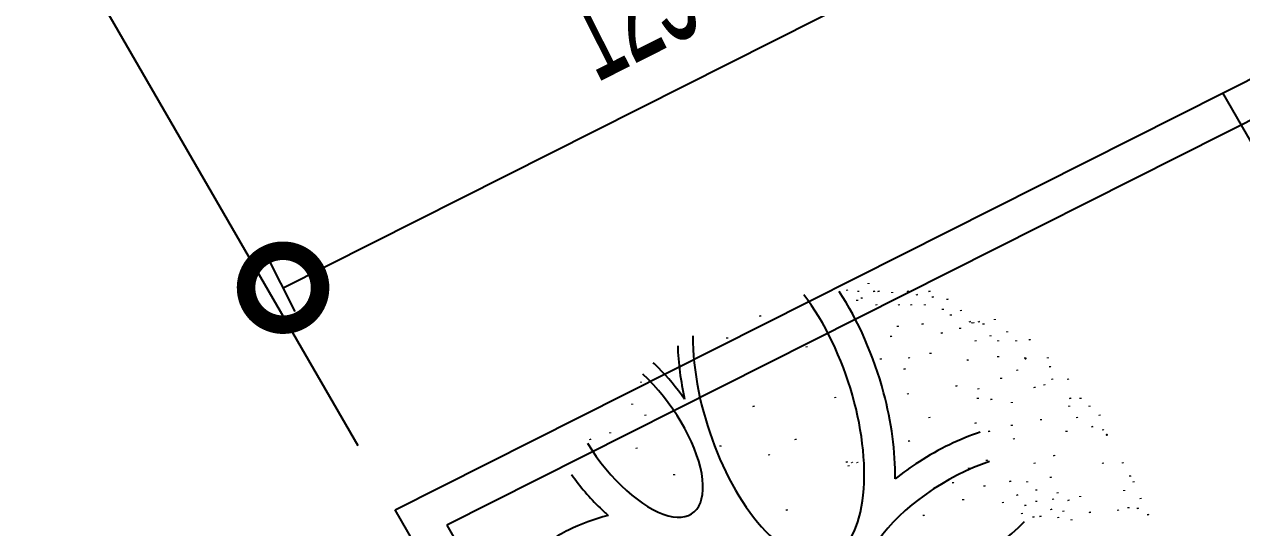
# Model space of a CAD drawing. Extents: x 3907.4 to 3911.57, y -3054.42 to -3053.7.
# Drawn here: x 3907.44767 to 3907.48056, y -3053.8579 to -3053.84429 of the extents above; entities that cross this region are included whole.
import ezdxf

# ---------------------------------------------------------------- set-up
doc = ezdxf.new("R2010")
doc.units = 0
doc.header["$LTSCALE"] = 2
doc.header["$MEASUREMENT"] = 0
doc.linetypes.add('ACAD_ISO03W100', pattern=[30, 12, -18])
doc.layers.get('0').update_dxf_attribs({"linetype": 'CONTINUOUS'})
for name, color, linetype in [('ARAZİ', 7, 'CONTINUOUS'), ('AĞAÇ', 9, 'CONTINUOUS'), ('OLÇÜ', 6, 'CONTINUOUS'), ('ÖLÇÜ İZİ', 9, 'CONTINUOUS')]:
    doc.layers.add(name, color=color, linetype=linetype)
doc.styles.add('ÖLÇÜ', font='stylu.ttf', dxfattribs={"width": 0.5})

msp = doc.modelspace()

# ---------------------------------------------------------------- linework, layer by layer
at = {"color": 0, "linetype": 'ByBlock', "const_width": 0.002}
msp.add_lwpolyline([(3907.454884, -3053.851303, 1), (3907.454437, -3053.851528, 1)], format="xyb", close=True, dxfattribs=at)
at = {"layer": 'ARAZİ', "color": 7}
for p, q in [((3907.457687, -3053.857421), (3907.636572, -3053.767261)), ((3907.456685, -3053.855686), (3907.447671, -3053.840072)), ((3907.510184, -3053.948353), (3907.457687, -3053.857421))]:
    msp.add_line(p, q, dxfattribs=at)
at = {"layer": 'ARAZİ'}
for p, q in [((3907.636178, -3053.768579), (3907.459082, -3053.857838)), ((3907.459082, -3053.857838), (3907.471017, -3053.87851))]:
    msp.add_line(p, q, dxfattribs=at)
at = {"layer": 'AĞAÇ'}
for p, q in [((3907.470479, -3053.851312), (3907.470476, -3053.851289)), ((3907.470484, -3053.851311), (3907.470482, -3053.851291)), ((3907.4699, -3053.851495), (3907.469897, -3053.851471)), ((3907.469906, -3053.851494), (3907.469903, -3053.851474)), ((3907.470205, -3053.851526), (3907.470202, -3053.851502)), ((3907.47021, -3053.851524), (3907.470208, -3053.851504)), ((3907.470631, -3053.851526), (3907.470628, -3053.851502)), ((3907.470637, -3053.851524), (3907.470634, -3053.851504)), ((3907.470753, -3053.851526), (3907.47075, -3053.851502)), ((3907.470759, -3053.851524), (3907.470756, -3053.851504)), ((3907.471118, -3053.851556), (3907.471115, -3053.851532)), ((3907.471124, -3053.851555), (3907.471122, -3053.851534)), ((3907.471545, -3053.851526), (3907.471542, -3053.851502)), ((3907.471551, -3053.851524), (3907.471548, -3053.851504)), ((3907.471789, -3053.851617), (3907.471786, -3053.851593)), ((3907.471794, -3053.851616), (3907.471792, -3053.851595)), ((3907.472124, -3053.851526), (3907.472121, -3053.851502)), ((3907.47213, -3053.851524), (3907.472127, -3053.851504)), ((3907.470174, -3053.851769), (3907.470171, -3053.851745)), ((3907.47018, -3053.851768), (3907.470177, -3053.851747)), ((3907.470296, -3053.851708), (3907.470293, -3053.851684)), ((3907.470302, -3053.851707), (3907.470299, -3053.851687)), ((3907.470692, -3053.851891), (3907.470689, -3053.851867)), ((3907.470698, -3053.85189), (3907.470695, -3053.851869)), ((3907.471301, -3053.851891), (3907.471298, -3053.851867)), ((3907.471307, -3053.85189), (3907.471304, -3053.851869)), ((3907.471636, -3053.851891), (3907.471633, -3053.851867)), ((3907.471642, -3053.85189), (3907.47164, -3053.851869)), ((3907.472002, -3053.851891), (3907.471999, -3053.851867)), ((3907.472008, -3053.85189), (3907.472005, -3053.851869)), ((3907.472215, -3053.851678), (3907.472212, -3053.851654)), ((3907.472221, -3053.851677), (3907.472218, -3053.851656)), ((3907.472611, -3053.851739), (3907.472608, -3053.851715)), ((3907.472617, -3053.851738), (3907.472614, -3053.851717)), ((3907.467555, -3053.852191), (3907.467552, -3053.852167)), ((3907.46756, -3053.85219), (3907.467558, -3053.85217)), ((3907.472489, -3053.852013), (3907.472486, -3053.851989)), ((3907.472495, -3053.852011), (3907.472492, -3053.851991)), ((3907.472703, -3053.852165), (3907.4727, -3053.852141)), ((3907.472708, -3053.852164), (3907.472706, -3053.852143)), ((3907.472977, -3053.852043), (3907.472974, -3053.852019)), ((3907.472983, -3053.852042), (3907.47298, -3053.852021)), ((3907.473891, -3053.852287), (3907.473888, -3053.852263)), ((3907.473896, -3053.852285), (3907.473894, -3053.852265)), ((3907.471271, -3053.852469), (3907.471268, -3053.852445)), ((3907.471277, -3053.852468), (3907.471274, -3053.852448)), ((3907.471941, -3053.852408), (3907.471938, -3053.852385)), ((3907.471947, -3053.852407), (3907.471944, -3053.852387)), ((3907.472956, -3053.852523), (3907.472953, -3053.852499)), ((3907.472962, -3053.852521), (3907.472959, -3053.852501)), ((3907.47322, -3053.852347), (3907.473217, -3053.852324)), ((3907.473226, -3053.852346), (3907.473224, -3053.852326)), ((3907.473281, -3053.852378), (3907.473278, -3053.852354)), ((3907.473287, -3053.852377), (3907.473285, -3053.852356)), ((3907.473312, -3053.852378), (3907.473309, -3053.852354)), ((3907.473318, -3053.852377), (3907.473315, -3053.852356)), ((3907.473464, -3053.852347), (3907.473461, -3053.852324)), ((3907.47347, -3053.852346), (3907.473467, -3053.852326)), ((3907.473586, -3053.852408), (3907.473583, -3053.852385)), ((3907.473592, -3053.852407), (3907.473589, -3053.852387)), ((3907.474226, -3053.852621), (3907.474223, -3053.852598)), ((3907.474232, -3053.85262), (3907.474229, -3053.8526)), ((3907.46666, -3053.852787), (3907.466657, -3053.852763)), ((3907.466666, -3053.852786), (3907.466663, -3053.852766)), ((3907.471088, -3053.852743), (3907.471085, -3053.852719)), ((3907.471094, -3053.852742), (3907.471091, -3053.852722)), ((3907.472459, -3053.852652), (3907.472456, -3053.852628)), ((3907.472465, -3053.852651), (3907.472462, -3053.85263)), ((3907.473373, -3053.852865), (3907.47337, -3053.852841)), ((3907.473379, -3053.852864), (3907.473376, -3053.852843)), ((3907.473776, -3053.852728), (3907.473773, -3053.852704)), ((3907.473782, -3053.852726), (3907.473779, -3053.852706)), ((3907.473982, -3053.852865), (3907.473979, -3053.852841)), ((3907.473988, -3053.852864), (3907.473985, -3053.852843)), ((3907.474469, -3053.852865), (3907.474466, -3053.852841)), ((3907.474475, -3053.852864), (3907.474473, -3053.852843)), ((3907.474835, -3053.852835), (3907.474832, -3053.852811)), ((3907.474841, -3053.852833), (3907.474838, -3053.852813)), ((3907.468807, -3053.853026), (3907.468804, -3053.853002)), ((3907.468813, -3053.853025), (3907.46881, -3053.853004)), ((3907.472154, -3053.8532), (3907.472151, -3053.853176)), ((3907.47216, -3053.853199), (3907.472157, -3053.853178)), ((3907.473982, -3053.853291), (3907.473979, -3053.853267)), ((3907.473988, -3053.85329), (3907.473985, -3053.85327)), ((3907.470814, -3053.853352), (3907.470811, -3053.853328)), ((3907.47082, -3053.853351), (3907.470817, -3053.85333)), ((3907.471454, -3053.853626), (3907.471451, -3053.853602)), ((3907.471459, -3053.853625), (3907.471457, -3053.853604)), ((3907.471575, -3053.853322), (3907.471572, -3053.853298)), ((3907.471581, -3053.85332), (3907.471579, -3053.8533)), ((3907.473161, -3053.853383), (3907.473158, -3053.85336)), ((3907.473167, -3053.853382), (3907.473164, -3053.853362)), ((3907.474713, -3053.853322), (3907.47471, -3053.853298)), ((3907.474719, -3053.85332), (3907.474716, -3053.8533)), ((3907.475322, -3053.853322), (3907.475319, -3053.853298)), ((3907.475328, -3053.85332), (3907.475326, -3053.8533)), ((3907.475383, -3053.853565), (3907.47538, -3053.853541)), ((3907.475389, -3053.853564), (3907.475387, -3053.853544)), ((3907.474063, -3053.853875), (3907.47406, -3053.853852)), ((3907.474069, -3053.853874), (3907.474067, -3053.853854)), ((3907.4745, -3053.853656), (3907.474497, -3053.853633)), ((3907.474506, -3053.853655), (3907.474503, -3053.853635)), ((3907.475444, -3053.8539), (3907.475441, -3053.853876)), ((3907.47545, -3053.853899), (3907.475447, -3053.853878)), ((3907.475871, -3053.8539), (3907.475868, -3053.853876)), ((3907.475877, -3053.853899), (3907.475874, -3053.853878)), ((3907.464334, -3053.853979), (3907.464331, -3053.853956)), ((3907.464339, -3053.853978), (3907.464337, -3053.853958)), ((3907.472855, -3053.854083), (3907.472852, -3053.854059)), ((3907.472861, -3053.854081), (3907.472858, -3053.854061)), ((3907.473448, -3053.854162), (3907.473445, -3053.854138)), ((3907.473454, -3053.854161), (3907.473451, -3053.854141)), ((3907.474966, -3053.854121), (3907.474963, -3053.854097)), ((3907.474972, -3053.85412), (3907.474969, -3053.8541)), ((3907.475231, -3053.854052), (3907.475228, -3053.854028)), ((3907.475237, -3053.854051), (3907.475234, -3053.854031)), ((3907.464095, -3053.854575), (3907.464092, -3053.854552)), ((3907.464101, -3053.854574), (3907.464098, -3053.854554)), ((3907.469583, -3053.854397), (3907.46958, -3053.854373)), ((3907.469588, -3053.854395), (3907.469586, -3053.854375)), ((3907.471545, -3053.854296), (3907.471542, -3053.854272)), ((3907.471551, -3053.854295), (3907.471548, -3053.854274)), ((3907.473434, -3053.854417), (3907.473431, -3053.854394)), ((3907.473439, -3053.854416), (3907.473437, -3053.854396)), ((3907.473799, -3053.854448), (3907.473796, -3053.854424)), ((3907.473805, -3053.854447), (3907.473802, -3053.854426)), ((3907.474351, -3053.854531), (3907.474348, -3053.854507)), ((3907.474356, -3053.85453), (3907.474354, -3053.85451)), ((3907.475932, -3053.854417), (3907.475929, -3053.854394)), ((3907.475937, -3053.854416), (3907.475935, -3053.854396)), ((3907.476206, -3053.854417), (3907.476203, -3053.854394)), ((3907.476212, -3053.854416), (3907.476209, -3053.854396)), ((3907.464453, -3053.854873), (3907.46445, -3053.85485)), ((3907.464459, -3053.854872), (3907.464456, -3053.854852)), ((3907.467376, -3053.854635), (3907.467373, -3053.854611)), ((3907.467381, -3053.854634), (3907.467379, -3053.854613)), ((3907.472124, -3053.854935), (3907.472121, -3053.854911)), ((3907.47213, -3053.854934), (3907.472127, -3053.854913)), ((3907.475901, -3053.854631), (3907.475898, -3053.854607)), ((3907.475907, -3053.854629), (3907.475904, -3053.854609)), ((3907.476114, -3053.854935), (3907.476111, -3053.854911)), ((3907.47612, -3053.854934), (3907.476118, -3053.854913)), ((3907.47645, -3053.854631), (3907.476447, -3053.854607)), ((3907.476455, -3053.854629), (3907.476453, -3053.854609)), ((3907.476724, -3053.854874), (3907.476721, -3053.85485)), ((3907.47673, -3053.854873), (3907.476727, -3053.854853)), ((3907.473373, -3053.855087), (3907.47337, -3053.855063)), ((3907.473379, -3053.855086), (3907.473376, -3053.855066)), ((3907.474351, -3053.855146), (3907.474348, -3053.855122)), ((3907.474356, -3053.855145), (3907.474354, -3053.855124)), ((3907.47514, -3053.854996), (3907.475137, -3053.854972)), ((3907.475145, -3053.854995), (3907.475143, -3053.854974)), ((3907.476525, -3053.855187), (3907.476522, -3053.855163)), ((3907.476531, -3053.855186), (3907.476528, -3053.855165)), ((3907.476815, -3053.85527), (3907.476812, -3053.855246)), ((3907.476821, -3053.855269), (3907.476818, -3053.855248)), ((3907.462962, -3053.855529), (3907.462959, -3053.855505)), ((3907.462968, -3053.855528), (3907.462965, -3053.855507)), ((3907.463499, -3053.85535), (3907.463496, -3053.855326)), ((3907.463504, -3053.855349), (3907.463502, -3053.855329)), ((3907.468509, -3053.855529), (3907.468506, -3053.855505)), ((3907.468515, -3053.855528), (3907.468512, -3053.855507)), ((3907.471575, -3053.855574), (3907.471572, -3053.85555)), ((3907.471581, -3053.855573), (3907.471579, -3053.855553)), ((3907.473735, -3053.85531), (3907.473732, -3053.855286)), ((3907.473741, -3053.855309), (3907.473738, -3053.855288)), ((3907.474409, -3053.855513), (3907.474405, -3053.85549)), ((3907.474414, -3053.855512), (3907.474412, -3053.855492)), ((3907.475827, -3053.85531), (3907.475824, -3053.855286)), ((3907.475833, -3053.855309), (3907.475831, -3053.855288)), ((3907.464214, -3053.855767), (3907.464211, -3053.855744)), ((3907.46422, -3053.855766), (3907.464218, -3053.855746)), ((3907.466481, -3053.855708), (3907.466478, -3053.855684)), ((3907.466487, -3053.855707), (3907.466484, -3053.855686)), ((3907.467793, -3053.855946), (3907.46779, -3053.855922)), ((3907.467799, -3053.855945), (3907.467796, -3053.855925)), ((3907.469891, -3053.856139), (3907.469888, -3053.856115)), ((3907.469897, -3053.856138), (3907.469895, -3053.856117)), ((3907.469941, -3053.856244), (3907.469938, -3053.856221)), ((3907.469946, -3053.856243), (3907.469944, -3053.856223)), ((3907.470037, -3053.856151), (3907.47003, -3053.856129)), ((3907.470043, -3053.856149), (3907.470036, -3053.85613)), ((3907.470182, -3053.85615), (3907.47017, -3053.856129)), ((3907.470187, -3053.856147), (3907.470177, -3053.856129)), ((3907.473677, -3053.856092), (3907.473674, -3053.856068)), ((3907.473683, -3053.856091), (3907.473681, -3053.85607)), ((3907.474966, -3053.856171), (3907.474963, -3053.856147)), ((3907.474972, -3053.85617), (3907.474969, -3053.856149)), ((3907.475499, -3053.855966), (3907.475496, -3053.855942)), ((3907.475505, -3053.855965), (3907.475502, -3053.855944)), ((3907.476812, -3053.856171), (3907.476809, -3053.856147)), ((3907.476818, -3053.85617), (3907.476815, -3053.856149)), ((3907.477347, -3053.856163), (3907.477344, -3053.856139)), ((3907.477353, -3053.856162), (3907.477351, -3053.856141)), ((3907.465228, -3053.856483), (3907.465225, -3053.856459)), ((3907.465234, -3053.856482), (3907.465232, -3053.856461)), ((3907.47319, -3053.856305), (3907.473187, -3053.856281)), ((3907.473196, -3053.856304), (3907.473193, -3053.856283)), ((3907.475403, -3053.856552), (3907.4754, -3053.856528)), ((3907.475408, -3053.856551), (3907.475406, -3053.85653)), ((3907.47755, -3053.856521), (3907.477547, -3053.856497)), ((3907.477555, -3053.856519), (3907.477553, -3053.856499)), ((3907.472763, -3053.856701), (3907.47276, -3053.856677)), ((3907.472769, -3053.856699), (3907.472767, -3053.856679)), ((3907.473612, -3053.856786), (3907.473609, -3053.856762)), ((3907.473618, -3053.856785), (3907.473615, -3053.856764)), ((3907.47431, -3053.856663), (3907.474307, -3053.856639)), ((3907.474315, -3053.856662), (3907.474313, -3053.856641)), ((3907.474765, -3053.856676), (3907.474762, -3053.856652)), ((3907.474771, -3053.856675), (3907.474768, -3053.856654)), ((3907.475014, -3053.856894), (3907.475011, -3053.85687)), ((3907.475019, -3053.856893), (3907.475017, -3053.856872)), ((3907.477386, -3053.856909), (3907.477383, -3053.856885)), ((3907.477392, -3053.856908), (3907.477389, -3053.856887)), ((3907.477643, -3053.856676), (3907.47764, -3053.856652)), ((3907.477649, -3053.856675), (3907.477646, -3053.856654)), ((3907.473038, -3053.857157), (3907.473035, -3053.857133)), ((3907.473043, -3053.857156), (3907.473041, -3053.857136)), ((3907.474111, -3053.857236), (3907.474108, -3053.857212)), ((3907.474117, -3053.857235), (3907.474114, -3053.857214)), ((3907.4745, -3053.857034), (3907.474497, -3053.85701)), ((3907.474506, -3053.857032), (3907.474503, -3053.857012)), ((3907.475014, -3053.857205), (3907.475011, -3053.857181)), ((3907.475019, -3053.857204), (3907.475017, -3053.857183)), ((3907.475465, -3053.857142), (3907.475462, -3053.857119)), ((3907.475471, -3053.857141), (3907.475468, -3053.857121)), ((3907.475589, -3053.856971), (3907.475586, -3053.856948)), ((3907.475595, -3053.85697), (3907.475593, -3053.85695)), ((3907.475885, -3053.857174), (3907.475882, -3053.85715)), ((3907.475891, -3053.857172), (3907.475888, -3053.857152)), ((3907.476197, -3053.857073), (3907.476194, -3053.857049)), ((3907.476202, -3053.857072), (3907.4762, -3053.857051)), ((3907.47783, -3053.857127), (3907.477827, -3053.857103)), ((3907.477836, -3053.857126), (3907.477833, -3053.857105)), ((3907.46827, -3053.857436), (3907.468267, -3053.857413)), ((3907.468276, -3053.857435), (3907.468274, -3053.857415)), ((3907.474625, -3053.857531), (3907.474622, -3053.857507)), ((3907.47463, -3053.85753), (3907.474628, -3053.85751)), ((3907.474718, -3053.857313), (3907.474715, -3053.85729)), ((3907.474724, -3053.857312), (3907.474721, -3053.857292)), ((3907.475418, -3053.857422), (3907.475415, -3053.857398)), ((3907.475424, -3053.857421), (3907.475421, -3053.857401)), ((3907.475745, -3053.857469), (3907.475742, -3053.857445)), ((3907.475751, -3053.857468), (3907.475748, -3053.857447)), ((3907.476461, -3053.8575), (3907.476458, -3053.857476)), ((3907.476466, -3053.857499), (3907.476464, -3053.857478)), ((3907.477222, -3053.857442), (3907.477219, -3053.857418)), ((3907.477228, -3053.85744), (3907.477225, -3053.85742)), ((3907.477503, -3053.857376), (3907.4775, -3053.857352)), ((3907.477509, -3053.857375), (3907.477506, -3053.857354)), ((3907.477752, -3053.857391), (3907.477749, -3053.857367)), ((3907.477758, -3053.85739), (3907.477755, -3053.85737)), ((3907.478032, -3053.857562), (3907.478029, -3053.857538)), ((3907.478038, -3053.857561), (3907.478035, -3053.857541)), ((3907.471971, -3053.857583), (3907.471968, -3053.85756)), ((3907.471977, -3053.857582), (3907.471975, -3053.857562)), ((3907.474936, -3053.857624), (3907.474933, -3053.857601)), ((3907.474942, -3053.857623), (3907.474939, -3053.857603)), ((3907.475123, -3053.857609), (3907.47512, -3053.857585)), ((3907.475128, -3053.857608), (3907.475126, -3053.857587)), ((3907.475605, -3053.85764), (3907.475602, -3053.857616)), ((3907.475611, -3053.857639), (3907.475608, -3053.857618)), ((3907.475963, -3053.857702), (3907.47596, -3053.857678)), ((3907.475969, -3053.857701), (3907.475966, -3053.857681))]:
    msp.add_line(p, q, dxfattribs=at)
for centre, major_axis, ratio, start_param, end_param in [((3907.468048, -3053.854612), (0.001331, -0.004107), 0.461417, 4.090442, 8.51306), ((3907.464131, -3053.855301), (-0.001596, 0.002208), 0.445335, 1.395314, 5.133689), ((3907.472928, -3053.857733), (-0.002385, -0.001511), 0.393772, 4.127288, 8.410621)]:
    msp.add_ellipse(centre, major_axis=major_axis, ratio=ratio, start_param=start_param, end_param=end_param, dxfattribs=at)
for points, knots in [([(3907.471195, -3053.856585), (3907.471208, -3053.855847), (3907.471097, -3053.855046), (3907.470621, -3053.853265), (3907.470201, -3053.852301), (3907.469682, -3053.851514)], [7.213931, 7.213931, 7.213931, 7.213931, 7.740787, 7.740787, 8.394697, 8.394697, 8.394697, 8.394697]), ([(3907.465507, -3053.854426), (3907.465294, -3053.854122), (3907.465055, -3053.853834), (3907.464755, -3053.853535), (3907.464707, -3053.853489), (3907.464659, -3053.853444)], [4.6784975, 4.6784975, 4.6784975, 4.6784975, 5.0621074, 5.0621074, 5.1336886, 5.1336886, 5.1336886, 5.1336886]), ([(3907.473496, -3053.855324), (3907.472946, -3053.8555), (3907.472374, -3053.855779), (3907.471616, -3053.856266), (3907.471399, -3053.856422), (3907.471195, -3053.856585)], [4.1272875, 4.1272875, 4.1272875, 4.1272875, 4.7300471, 4.7300471, 4.9847328, 4.9847328, 4.9847328, 4.9847328]), ([(3907.46245, -3053.856465), (3907.462683, -3053.856792), (3907.462945, -3053.857099), (3907.463296, -3053.85744), (3907.46337, -3053.857508), (3907.463444, -3053.857574)], [1.557371, 1.557371, 1.557371, 1.557371, 1.9468055, 1.9468055, 2.0485918, 2.0485918, 2.0485918, 2.0485918]), ([(3907.463444, -3053.857574), (3907.463066, -3053.85767), (3907.462704, -3053.857802), (3907.462205, -3053.858052), (3907.462044, -3053.858145), (3907.461893, -3053.858247)], [5.0468218, 5.0468218, 5.0468218, 5.0468218, 5.3555297, 5.3555297, 5.5120147, 5.5120147, 5.5120147, 5.5120147])]:
    msp.add_open_spline(points, degree=3, knots=knots, dxfattribs=at)
msp.add_open_spline([(3907.465321, -3053.852986), (3907.465337, -3053.853447), (3907.465401, -3053.853935), (3907.465507, -3053.854426)], degree=3, dxfattribs=at)
for p in [(3907.474721, -3053.853325), (3907.476913, -3053.855395)]:
    msp.add_point(p, dxfattribs=at)
at = {"layer": 'OLÇÜ', "color": 6}
for p, q in [((3907.45466, -3053.851416), (3907.476971, -3053.840171)), ((3907.454986, -3053.852063), (3907.45421, -3053.850523))]:
    msp.add_line(p, q, dxfattribs=at)
at = {"layer": 'ÖLÇÜ İZİ', "linetype": 'ACAD_ISO03W100', "ltscale": 0.5}
msp.add_line((3907.492979, -3053.868549), (3907.480048, -3053.846151), dxfattribs=at)

# ---------------------------------------------------------------- texts
at = {"layer": 'OLÇÜ', "color": 62, "style": 'ÖLÇÜ', "width": 0.5}
msp.add_text('125', height=0.003, rotation=26.7486, dxfattribs=at).set_placement((3907.463122, -3053.845886))

doc.saveas('drawing.dxf')
